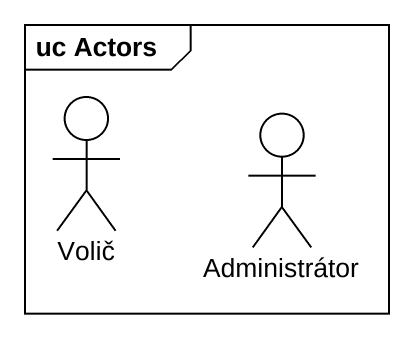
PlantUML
@startuml
mainframe uc Actors
actor Volič
actor Administrátor
@enduml
